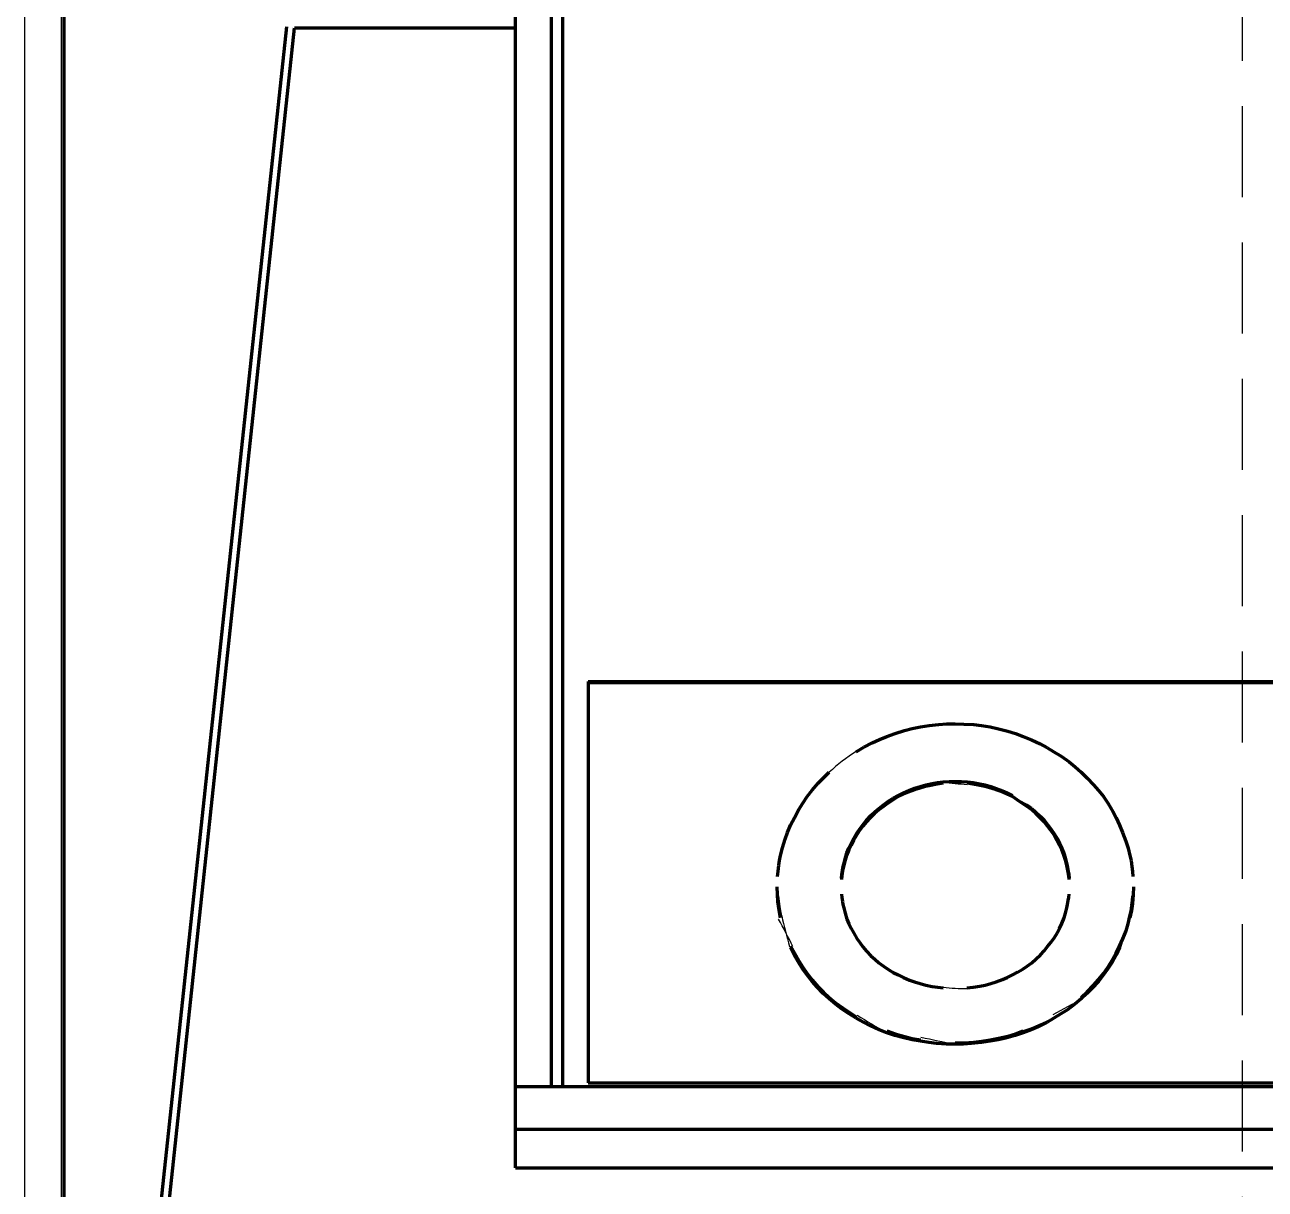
# Model space of a CAD drawing. Header units: millimetres. Extents: x 1622 to 1905, y 0 to 327.
# Drawn here: x 1764.86 to 1798.99, y 87.21 to 119.24 of the extents above; entities that cross this region are included whole.
import ezdxf

# ---------------------------------------------------------------- set-up
doc = ezdxf.new("R2010")
doc.units = ezdxf.units.MM
doc.linetypes.add('ACAD_ISO02W100', pattern=[15, 12, -3])
doc.linetypes.add('HIDDEN', pattern=[0.375, 0.25, -0.125])
doc.layers.add('8', color=140, linetype='ACAD_ISO02W100')
doc.layers.add('at_Entity', color=7, linetype='Continuous')

# ---------------------------------------------------------------- blocks, each defined once
blk = doc.blocks.new('GYER HERH  WRE TS1600AF 4P')
blk.add_lwpolyline([(79651.932, 9426.286), (79716.929, 9426.286), (79716.929, 9229.786), (79651.932, 9229.786)], close=True)
at = {"color": 3}
blk.add_lwpolyline([(79650.925, 9347.786), (79717.925, 9347.786), (79717.925, 9228.786), (79650.925, 9228.786)], close=True, dxfattribs=at)
at = {"layer": '8', "color": 3, "linetype": 'HIDDEN', "ltscale": 10}
blk.add_line((79684.425, 9496.286), (79684.425, 9169.286), dxfattribs=at)
at = {"layer": 'at_Entity', "color": 0, "lineweight": 140}
for p, q in [((79652.001, 9346.786), (79652.001, 9231.067)), ((79664.429, 9257.087), (79664.429, 9334.912)), ((79665.422, 9259.312), (79665.422, 9332.106)), ((79665.73, 9259.312), (79665.73, 9315.447)), ((79652.001, 9231.067), (79658.131, 9288.484)), ((79652.087, 9229.786), (79658.35, 9288.447)), ((79658.35, 9288.447), (79664.429, 9288.447)), ((79666.429, 9270.462), (79702.427, 9270.462)), ((79666.429, 9270.462), (79666.429, 9259.422)), ((79666.429, 9270.433), (79702.427, 9270.433)), ((79674.876, 9269.034), (79675.134, 9269.114)), ((79675.134, 9269.114), (79675.344, 9269.167)), ((79675.344, 9269.167), (79675.571, 9269.217)), ((79675.571, 9269.217), (79675.806, 9269.252)), ((79675.806, 9269.252), (79676.072, 9269.282)), ((79676.072, 9269.282), (79676.29, 9269.294)), ((79676.29, 9269.294), (79676.524, 9269.298)), ((79676.524, 9269.298), (79676.766, 9269.293)), ((79676.766, 9269.293), (79677.037, 9269.277)), ((79677.037, 9269.277), (79677.254, 9269.251)), ((79677.254, 9269.251), (79677.487, 9269.217)), ((79677.487, 9269.217), (79677.718, 9269.165)), ((79677.718, 9269.165), (79677.977, 9269.098)), ((79674.008, 9268.653), (79674.243, 9268.777)), ((79674.243, 9268.777), (79674.439, 9268.865)), ((79674.439, 9268.865), (79674.648, 9268.952)), ((79674.648, 9268.952), (79674.876, 9269.034)), ((79677.977, 9269.098), (79678.184, 9269.032)), ((79678.184, 9269.032), (79678.399, 9268.952)), ((79678.399, 9268.952), (79678.622, 9268.861)), ((79678.622, 9268.861), (79678.865, 9268.75)), ((79673.804, 9268.532), (79674.008, 9268.653)), ((79678.865, 9268.75), (79679.051, 9268.65)), ((79679.051, 9268.65), (79679.242, 9268.532)), ((79679.242, 9268.532), (79679.442, 9268.406)), ((79679.442, 9268.406), (79679.659, 9268.252)), ((79679.659, 9268.252), (79679.823, 9268.117)), ((79679.823, 9268.117), (79679.993, 9267.965)), ((79672.755, 9267.663), (79672.898, 9267.813)), ((79672.898, 9267.813), (79673.06, 9267.965)), ((79679.993, 9267.965), (79680.155, 9267.807)), ((79680.155, 9267.807), (79680.333, 9267.621)), ((79672.455, 9267.295), (79672.593, 9267.47)), ((79672.593, 9267.47), (79672.755, 9267.663)), ((79674.953, 9267.325), (79675.101, 9267.398)), ((79675.231, 9267.421), (79675.096, 9267.362)), ((79675.101, 9267.398), (79675.269, 9267.473)), ((79675.403, 9267.483), (79675.231, 9267.421)), ((79675.269, 9267.473), (79675.408, 9267.525)), ((79675.56, 9267.531), (79675.403, 9267.483)), ((79675.408, 9267.525), (79675.56, 9267.575)), ((79675.56, 9267.575), (79675.714, 9267.616)), ((79675.709, 9267.571), (79675.56, 9267.531)), ((79675.853, 9267.605), (79675.709, 9267.571)), ((79675.714, 9267.616), (79675.892, 9267.657)), ((79676.034, 9267.639), (79675.853, 9267.605)), ((79675.892, 9267.657), (79676.04, 9267.681)), ((79676.195, 9267.663), (79676.034, 9267.639)), ((79676.04, 9267.681), (79676.195, 9267.7)), ((79676.195, 9267.7), (79676.36, 9267.708)), ((79676.36, 9267.708), (79676.546, 9267.712)), ((79676.546, 9267.712), (79676.696, 9267.709)), ((79676.696, 9267.709), (79676.854, 9267.7)), ((79676.854, 9267.7), (79677.018, 9267.68)), ((79677.013, 9267.64), (79676.854, 9267.663)), ((79677.162, 9267.613), (79677.013, 9267.64)), ((79677.018, 9267.68), (79677.202, 9267.649)), ((79677.344, 9267.572), (79677.162, 9267.613)), ((79677.202, 9267.649), (79677.349, 9267.616)), ((79677.505, 9267.531), (79677.344, 9267.572)), ((79677.349, 9267.616), (79677.505, 9267.575)), ((79677.505, 9267.575), (79677.655, 9267.522)), ((79677.65, 9267.485), (79677.505, 9267.531)), ((79677.787, 9267.435), (79677.65, 9267.485)), ((79677.655, 9267.522), (79677.824, 9267.457)), ((79677.955, 9267.364), (79677.787, 9267.435)), ((79677.824, 9267.457), (79677.96, 9267.396)), ((79677.96, 9267.396), (79678.1, 9267.325)), ((79680.333, 9267.621), (79680.469, 9267.465)), ((79680.469, 9267.465), (79680.606, 9267.295)), ((79672.221, 9266.938), (79672.329, 9267.112)), ((79672.329, 9267.112), (79672.455, 9267.295)), ((79674.429, 9266.971), (79674.553, 9267.072)), ((79674.665, 9267.106), (79674.549, 9267.024)), ((79674.553, 9267.072), (79674.698, 9267.177)), ((79674.816, 9267.207), (79674.665, 9267.106)), ((79674.698, 9267.177), (79674.82, 9267.252)), ((79674.953, 9267.295), (79674.816, 9267.207)), ((79674.82, 9267.252), (79674.953, 9267.325)), ((79675.096, 9267.362), (79674.953, 9267.295)), ((79678.1, 9267.295), (79677.955, 9267.364)), ((79678.232, 9267.21), (79678.1, 9267.295)), ((79678.355, 9267.129), (79678.232, 9267.21)), ((79678.503, 9267.027), (79678.355, 9267.129)), ((79680.606, 9267.295), (79680.731, 9267.106)), ((79680.731, 9267.106), (79680.862, 9266.889)), ((79671.998, 9266.507), (79672.1, 9266.713)), ((79672.1, 9266.713), (79672.221, 9266.938)), ((79674.086, 9266.648), (79674.206, 9266.779)), ((79674.309, 9266.828), (79674.179, 9266.705)), ((79674.206, 9266.779), (79674.313, 9266.874)), ((79674.429, 9266.934), (79674.309, 9266.828)), ((79674.313, 9266.874), (79674.429, 9266.971)), ((79674.549, 9267.024), (79674.429, 9266.934)), ((79678.632, 9266.934), (79678.503, 9267.027)), ((79678.632, 9266.971), (79678.748, 9266.87)), ((79678.745, 9266.832), (79678.632, 9266.934)), ((79678.849, 9266.733), (79678.745, 9266.832)), ((79678.748, 9266.87), (79678.876, 9266.751)), ((79678.97, 9266.604), (79678.849, 9266.733)), ((79678.876, 9266.751), (79678.973, 9266.648)), ((79680.862, 9266.889), (79680.955, 9266.71)), ((79671.915, 9266.312), (79671.998, 9266.507)), ((79673.821, 9266.292), (79673.9, 9266.406)), ((79673.989, 9266.485), (79673.897, 9266.362)), ((79673.9, 9266.406), (79673.989, 9266.522)), ((79673.989, 9266.522), (79674.086, 9266.648)), ((79674.082, 9266.6), (79673.989, 9266.485)), ((79674.179, 9266.705), (79674.082, 9266.6)), ((79679.07, 9266.485), (79678.97, 9266.604)), ((79678.973, 9266.648), (79679.07, 9266.529)), ((79679.07, 9266.529), (79679.161, 9266.405)), ((79679.159, 9266.366), (79679.07, 9266.485)), ((79679.161, 9266.405), (79679.258, 9266.261)), ((79680.955, 9266.71), (79681.043, 9266.514)), ((79681.043, 9266.514), (79681.133, 9266.309)), ((79671.775, 9265.886), (79671.845, 9266.123)), ((79671.845, 9266.123), (79671.915, 9266.312)), ((79673.661, 9266.006), (79673.733, 9266.143)), ((79673.73, 9266.098), (79673.661, 9265.962)), ((79673.801, 9266.219), (79673.73, 9266.098)), ((79673.733, 9266.143), (79673.821, 9266.292)), ((79673.897, 9266.362), (79673.801, 9266.219)), ((79679.238, 9266.252), (79679.159, 9266.366)), ((79679.326, 9266.102), (79679.238, 9266.252)), ((79679.258, 9266.261), (79679.329, 9266.139)), ((79679.4, 9265.962), (79679.326, 9266.102)), ((79679.329, 9266.139), (79679.4, 9266.006)), ((79681.133, 9266.309), (79681.224, 9266.074)), ((79681.224, 9266.074), (79681.284, 9265.882)), ((79671.722, 9265.675), (79671.775, 9265.886)), ((79673.498, 9265.587), (79673.548, 9265.749)), ((79673.597, 9265.828), (79673.535, 9265.674)), ((79673.548, 9265.749), (79673.598, 9265.876)), ((79673.661, 9265.962), (79673.597, 9265.828)), ((79673.598, 9265.876), (79673.661, 9266.006)), ((79679.4, 9266.006), (79679.459, 9265.871)), ((79679.458, 9265.833), (79679.4, 9265.962)), ((79679.509, 9265.709), (79679.458, 9265.833)), ((79679.459, 9265.871), (79679.521, 9265.714)), ((79679.562, 9265.549), (79679.509, 9265.709)), ((79679.521, 9265.714), (79679.564, 9265.582)), ((79681.284, 9265.882), (79681.334, 9265.675)), ((79671.651, 9265.245), (79671.672, 9265.408)), ((79671.672, 9265.408), (79671.695, 9265.539)), ((79671.695, 9265.539), (79671.722, 9265.675)), ((79673.421, 9265.263), (79673.437, 9265.348)), ((79673.437, 9265.348), (79673.46, 9265.439)), ((79673.46, 9265.402), (79673.437, 9265.303)), ((79673.46, 9265.439), (79673.498, 9265.587)), ((79673.496, 9265.544), (79673.46, 9265.402)), ((79673.535, 9265.674), (79673.496, 9265.544)), ((79679.601, 9265.402), (79679.562, 9265.549)), ((79679.564, 9265.582), (79679.601, 9265.439)), ((79679.601, 9265.439), (79679.619, 9265.345)), ((79679.618, 9265.306), (79679.601, 9265.402)), ((79681.334, 9265.675), (79681.364, 9265.534)), ((79681.364, 9265.534), (79681.391, 9265.373)), ((79681.391, 9265.373), (79681.404, 9265.24)), ((79671.636, 9265.1), (79671.651, 9265.245)), ((79673.396, 9265.056), (79673.406, 9265.154)), ((79673.405, 9265.104), (79673.396, 9265.012)), ((79673.416, 9265.192), (79673.405, 9265.104)), ((79673.406, 9265.154), (79673.421, 9265.263)), ((79673.437, 9265.303), (79673.416, 9265.192)), ((79679.634, 9265.216), (79679.618, 9265.306)), ((79679.619, 9265.345), (79679.637, 9265.239)), ((79679.649, 9265.107), (79679.634, 9265.216)), ((79679.637, 9265.239), (79679.649, 9265.151)), ((79679.649, 9265.151), (79679.66, 9265.056)), ((79679.66, 9265.012), (79679.649, 9265.107)), ((79681.404, 9265.24), (79681.414, 9265.1)), ((79671.635, 9264.602), (79671.63, 9264.813)), ((79681.432, 9264.813), (79681.426, 9264.595)), ((79671.649, 9264.407), (79671.635, 9264.602)), ((79671.636, 9264.563), (79671.651, 9264.424)), ((79671.683, 9264.169), (79671.649, 9264.407)), ((79671.651, 9264.424), (79671.672, 9264.266)), ((79673.396, 9264.614), (79673.406, 9264.517)), ((79673.406, 9264.517), (79673.421, 9264.412)), ((79673.421, 9264.412), (79673.437, 9264.328)), ((79673.437, 9264.328), (79673.46, 9264.239)), ((79679.601, 9264.239), (79679.619, 9264.332)), ((79679.619, 9264.332), (79679.637, 9264.435)), ((79679.637, 9264.435), (79679.649, 9264.52)), ((79679.649, 9264.52), (79679.66, 9264.614)), ((79681.408, 9264.353), (79681.378, 9264.162)), ((79681.391, 9264.301), (79681.404, 9264.428)), ((79681.404, 9264.428), (79681.414, 9264.563)), ((79681.426, 9264.595), (79681.408, 9264.353)), ((79671.672, 9264.266), (79671.695, 9264.141)), ((79671.722, 9263.959), (79671.683, 9264.169)), ((79671.695, 9264.141), (79671.722, 9264.01)), ((79673.46, 9264.239), (79673.498, 9264.088)), ((79673.498, 9264.088), (79673.548, 9263.924)), ((79679.521, 9263.961), (79679.564, 9264.092)), ((79679.564, 9264.092), (79679.601, 9264.239)), ((79681.286, 9263.8), (79681.334, 9264.01)), ((79681.378, 9264.162), (79681.334, 9263.959)), ((79681.334, 9264.01), (79681.364, 9264.145)), ((79681.364, 9264.145), (79681.391, 9264.301)), ((79673.548, 9263.924), (79673.598, 9263.798)), ((79673.598, 9263.798), (79673.661, 9263.664)), ((79673.661, 9263.664), (79673.733, 9263.536)), ((79679.329, 9263.54), (79679.4, 9263.664)), ((79679.4, 9263.664), (79679.459, 9263.803)), ((79679.459, 9263.803), (79679.521, 9263.961)), ((79681.229, 9263.608), (79681.286, 9263.8)), ((79673.733, 9263.536), (79673.821, 9263.392)), ((79673.821, 9263.392), (79673.9, 9263.279)), ((79679.161, 9263.286), (79679.258, 9263.424)), ((79679.258, 9263.424), (79679.329, 9263.54)), ((79681.043, 9263.178), (79681.138, 9263.379)), ((79681.138, 9263.379), (79681.229, 9263.608)), ((79671.998, 9263.178), (79672.1, 9262.986)), ((79672.096, 9262.946), (79671.998, 9263.141)), ((79672.1, 9262.986), (79672.221, 9262.774)), ((79673.9, 9263.279), (79673.989, 9263.163)), ((79673.989, 9263.163), (79674.086, 9263.045)), ((79674.086, 9263.045), (79674.206, 9262.917)), ((79678.876, 9262.945), (79678.973, 9263.051)), ((79678.973, 9263.051), (79679.07, 9263.171)), ((79679.07, 9263.171), (79679.161, 9263.286)), ((79680.862, 9262.82), (79680.955, 9262.992)), ((79681.043, 9263.141), (79680.951, 9262.94)), ((79680.955, 9262.992), (79681.043, 9263.178)), ((79672.192, 9262.768), (79672.096, 9262.946)), ((79672.326, 9262.559), (79672.192, 9262.768)), ((79672.221, 9262.774), (79672.329, 9262.607)), ((79674.206, 9262.917), (79674.313, 9262.82)), ((79674.313, 9262.82), (79674.429, 9262.722)), ((79674.429, 9262.722), (79674.553, 9262.629)), ((79674.553, 9262.629), (79674.699, 9262.531)), ((79678.389, 9262.551), (79678.508, 9262.632)), ((79678.508, 9262.632), (79678.632, 9262.722)), ((79678.632, 9262.722), (79678.748, 9262.824)), ((79678.748, 9262.824), (79678.876, 9262.945)), ((79680.834, 9262.721), (79680.727, 9262.556)), ((79680.731, 9262.614), (79680.862, 9262.82)), ((79680.951, 9262.94), (79680.834, 9262.721)), ((79672.455, 9262.383), (79672.326, 9262.559)), ((79672.329, 9262.607), (79672.455, 9262.434)), ((79672.455, 9262.434), (79672.594, 9262.256)), ((79672.588, 9262.214), (79672.455, 9262.383)), ((79674.699, 9262.531), (79674.823, 9262.459)), ((79674.823, 9262.459), (79674.959, 9262.39)), ((79674.959, 9262.39), (79675.104, 9262.321)), ((79675.104, 9262.321), (79675.27, 9262.25)), ((79677.824, 9262.265), (79677.96, 9262.323)), ((79677.96, 9262.323), (79678.1, 9262.39)), ((79678.1, 9262.39), (79678.237, 9262.462)), ((79678.237, 9262.462), (79678.389, 9262.551)), ((79680.606, 9262.39), (79680.466, 9262.213)), ((79680.471, 9262.261), (79680.606, 9262.434)), ((79680.606, 9262.434), (79680.731, 9262.614)), ((79680.727, 9262.556), (79680.606, 9262.39)), ((79672.72, 9262.061), (79672.588, 9262.214)), ((79672.594, 9262.256), (79672.758, 9262.064)), ((79672.896, 9261.884), (79672.72, 9262.061)), ((79672.758, 9262.064), (79672.901, 9261.919)), ((79675.27, 9262.25), (79675.408, 9262.2)), ((79675.408, 9262.2), (79675.56, 9262.154)), ((79675.56, 9262.154), (79675.714, 9262.111)), ((79675.714, 9262.111), (79675.892, 9262.074)), ((79675.892, 9262.074), (79676.04, 9262.054)), ((79676.04, 9262.054), (79676.195, 9262.037)), ((79676.86, 9262.037), (79677.021, 9262.055)), ((79677.021, 9262.055), (79677.202, 9262.081)), ((79677.202, 9262.081), (79677.349, 9262.112)), ((79677.349, 9262.112), (79677.505, 9262.154)), ((79677.505, 9262.154), (79677.655, 9262.203)), ((79677.655, 9262.203), (79677.824, 9262.265)), ((79680.297, 9262.024), (79680.151, 9261.881)), ((79680.156, 9261.925), (79680.335, 9262.106)), ((79680.466, 9262.213), (79680.297, 9262.024)), ((79680.335, 9262.106), (79680.471, 9262.261)), ((79673.06, 9261.735), (79672.896, 9261.884)), ((79672.901, 9261.919), (79673.06, 9261.771)), ((79673.06, 9261.771), (79673.236, 9261.626)), ((79673.23, 9261.59), (79673.06, 9261.735)), ((79673.236, 9261.626), (79673.441, 9261.472)), ((79679.993, 9261.735), (79679.817, 9261.586)), ((79679.993, 9261.771), (79680.156, 9261.925)), ((79680.151, 9261.881), (79679.993, 9261.735)), ((79673.395, 9261.462), (79673.23, 9261.59)), ((79673.609, 9261.32), (79673.395, 9261.462)), ((79673.441, 9261.472), (79673.615, 9261.357)), ((79673.804, 9261.204), (79673.609, 9261.32)), ((79673.615, 9261.357), (79673.804, 9261.241)), ((79679.436, 9261.316), (79679.242, 9261.204)), ((79679.612, 9261.429), (79679.436, 9261.316)), ((79679.817, 9261.586), (79679.612, 9261.429)), ((79674, 9261.087), (79673.804, 9261.204)), ((79674.191, 9260.987), (79674, 9261.087)), ((79674.432, 9260.882), (79674.191, 9260.987)), ((79678.812, 9260.962), (79678.615, 9260.879)), ((79679.044, 9261.084), (79678.812, 9260.962)), ((79679.242, 9261.204), (79679.044, 9261.084)), ((79674.648, 9260.799), (79674.432, 9260.882)), ((79674.648, 9260.851), (79674.877, 9260.773)), ((79674.869, 9260.728), (79674.648, 9260.799)), ((79675.078, 9260.668), (79674.869, 9260.728)), ((79674.877, 9260.773), (79675.136, 9260.695)), ((79675.339, 9260.608), (79675.078, 9260.668)), ((79675.136, 9260.695), (79675.346, 9260.646)), ((79675.571, 9260.564), (79675.339, 9260.608)), ((79675.346, 9260.646), (79675.571, 9260.608)), ((79677.039, 9260.542), (79677.257, 9260.57)), ((79677.257, 9260.57), (79677.487, 9260.608)), ((79677.487, 9260.608), (79677.718, 9260.649)), ((79677.711, 9260.605), (79677.487, 9260.564)), ((79677.921, 9260.653), (79677.711, 9260.605)), ((79677.718, 9260.649), (79677.977, 9260.71)), ((79678.176, 9260.726), (79677.921, 9260.653)), ((79677.977, 9260.71), (79678.184, 9260.774)), ((79678.399, 9260.799), (79678.176, 9260.726)), ((79678.184, 9260.774), (79678.399, 9260.851)), ((79678.615, 9260.879), (79678.399, 9260.799)), ((79675.798, 9260.53), (79675.571, 9260.564)), ((79676.013, 9260.504), (79675.798, 9260.53)), ((79676.282, 9260.488), (79676.013, 9260.504)), ((79676.524, 9260.483), (79676.282, 9260.488)), ((79676.524, 9260.519), (79676.767, 9260.525)), ((79676.759, 9260.487), (79676.524, 9260.483)), ((79676.979, 9260.5), (79676.759, 9260.487)), ((79676.767, 9260.525), (79677.039, 9260.542)), ((79677.249, 9260.529), (79676.979, 9260.5)), ((79677.487, 9260.564), (79677.249, 9260.529)), ((79704.429, 9259.312), (79664.429, 9259.312)), ((79666.429, 9259.422), (79702.427, 9259.422)), ((79664.429, 9258.148), (79704.429, 9258.148)), ((79664.429, 9257.087), (79704.429, 9257.087))]:
    blk.add_line(p, q, dxfattribs=at)
at = {"layer": 'at_Entity', "color": 0}
for centre, radius, start, end in [((79676.039, 9264.842), 4.315, 121.1984, 133.6498), ((79677.563, 9278.047), 10.44, 262.495, 266.0951), ((79658.323, 9229.292), 42.836, 61.6749, 62.5256), ((79682.55, 9266.338), 11.045, 192.1339, 196.6729), ((79661.16, 9258.063), 12.032, 25.1064, 29.1714), ((79675.185, 9265.188), 6.238, 340.7374, 348.6901), ((79676.724, 9265.963), 3.946, 262.3296, 271.9862), ((79687.199, 9247.184), 16.211, 116.2877, 119.5115), ((79687.017, 9282.861), 25.292, 238.5704, 240.6657), ((79677.029, 9265.173), 4.523, 287.5924, 299.3714), ((79672.97, 9246.887), 14.027, 75.3906, 79.2656)]:
    blk.add_arc(centre, radius, start, end, dxfattribs=at)

msp = doc.modelspace()

# ---------------------------------------------------------------- block references
msp.add_blockref('GYER HERH  WRE TS1600AF 4P', (-77886.069, -9169.286))

doc.saveas('drawing.dxf')
